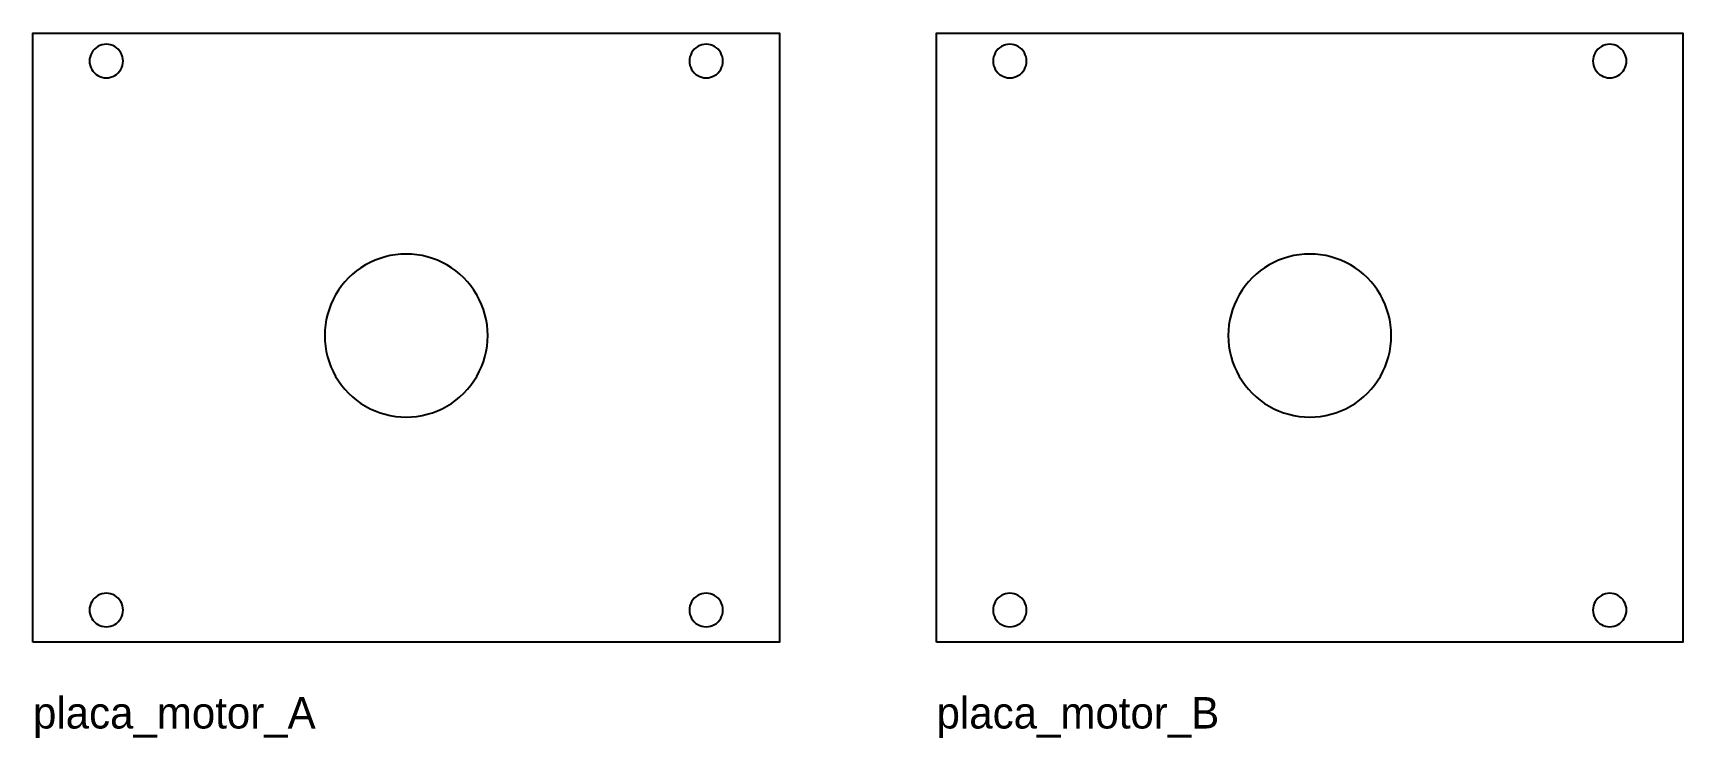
# Model space of a CAD drawing. Header units: millimetres. Extents: x 0 to 2999, y -24 to 432.
# Drawn here: x 1621.6 to 2041.6, y -24.4 to 155 of the extents above; entities that cross this region are included whole.
import ezdxf

# ---------------------------------------------------------------- set-up
doc = ezdxf.new("R2010")
doc.units = ezdxf.units.MM
doc.layers.add('CORTE', color=7, linetype='CONTINUOUS')
doc.layers.add('TEXTO', color=7, linetype='CONTINUOUS')

msp = doc.modelspace()

# ---------------------------------------------------------------- linework, layer by layer
at = {"layer": 'CORTE'}
for points in [[(1621.6, 0), (1621.6, 155), (1811.6, 155), (1811.6, 0), (1621.6, 0)], [(1644.19, 149.48), (1643.95, 149.98), (1643.64, 150.45), (1643.27, 150.87), (1642.85, 151.24), (1642.39, 151.55), (1641.88, 151.79), (1641.36, 151.97), (1640.81, 152.08), (1640.25, 152.12), (1639.69, 152.08), (1639.14, 151.97), (1638.62, 151.79), (1638.12, 151.55), (1637.65, 151.24), (1637.23, 150.87), (1636.86, 150.45), (1636.55, 149.98), (1636.31, 149.48), (1636.13, 148.96), (1636.02, 148.41), (1635.98, 147.85), (1636.02, 147.29), (1636.13, 146.74), (1636.31, 146.22), (1636.55, 145.72), (1636.86, 145.25), (1637.23, 144.83), (1637.65, 144.46), (1638.12, 144.15), (1638.62, 143.91), (1639.14, 143.73), (1639.69, 143.62), (1640.25, 143.58), (1640.81, 143.62), (1641.36, 143.73), (1641.88, 143.91), (1642.39, 144.15), (1642.85, 144.46), (1643.27, 144.83), (1643.64, 145.25), (1643.95, 145.72), (1644.19, 146.22), (1644.37, 146.74), (1644.48, 147.29), (1644.52, 147.85), (1644.48, 148.41), (1644.37, 148.96), (1644.19, 149.48)], [(1797.18, 148.41), (1797.07, 148.96), (1796.89, 149.48), (1796.65, 149.98), (1796.34, 150.45), (1795.97, 150.87), (1795.55, 151.24), (1795.09, 151.55), (1794.58, 151.79), (1794.06, 151.97), (1793.51, 152.08), (1792.95, 152.12), (1792.39, 152.08), (1791.84, 151.97), (1791.32, 151.79), (1790.82, 151.55), (1790.35, 151.24), (1789.93, 150.87), (1789.56, 150.45), (1789.25, 149.98), (1789.01, 149.48), (1788.83, 148.96), (1788.72, 148.41), (1788.68, 147.85), (1788.72, 147.29), (1788.83, 146.74), (1789.01, 146.22), (1789.25, 145.72), (1789.56, 145.25), (1789.93, 144.83), (1790.35, 144.46), (1790.82, 144.15), (1791.32, 143.91), (1791.84, 143.73), (1792.39, 143.62), (1792.95, 143.58), (1793.51, 143.62), (1794.06, 143.73), (1794.58, 143.91), (1795.09, 144.15), (1795.55, 144.46), (1795.97, 144.83), (1796.34, 145.25), (1796.65, 145.72), (1796.89, 146.22), (1797.07, 146.74), (1797.18, 147.29), (1797.22, 147.85), (1797.18, 148.41)], [(1851.6, 0), (1851.6, 155), (2041.6, 155), (2041.6, 0), (1851.6, 0)], [(1874.19, 149.48), (1873.95, 149.98), (1873.64, 150.45), (1873.27, 150.87), (1872.85, 151.24), (1872.39, 151.55), (1871.88, 151.79), (1871.36, 151.97), (1870.81, 152.08), (1870.25, 152.12), (1869.69, 152.08), (1869.14, 151.97), (1868.62, 151.79), (1868.12, 151.55), (1867.65, 151.24), (1867.23, 150.87), (1866.86, 150.45), (1866.55, 149.98), (1866.31, 149.48), (1866.13, 148.96), (1866.02, 148.41), (1865.98, 147.85), (1866.02, 147.29), (1866.13, 146.74), (1866.31, 146.22), (1866.55, 145.72), (1866.86, 145.25), (1867.23, 144.83), (1867.65, 144.46), (1868.12, 144.15), (1868.62, 143.91), (1869.14, 143.73), (1869.69, 143.62), (1870.25, 143.58), (1870.81, 143.62), (1871.36, 143.73), (1871.88, 143.91), (1872.39, 144.15), (1872.85, 144.46), (1873.27, 144.83), (1873.64, 145.25), (1873.95, 145.72), (1874.19, 146.22), (1874.37, 146.74), (1874.48, 147.29), (1874.52, 147.85), (1874.48, 148.41), (1874.37, 148.96), (1874.19, 149.48)], [(2027.18, 148.41), (2027.07, 148.96), (2026.89, 149.48), (2026.65, 149.98), (2026.34, 150.45), (2025.97, 150.87), (2025.55, 151.24), (2025.09, 151.55), (2024.58, 151.79), (2024.06, 151.97), (2023.51, 152.08), (2022.95, 152.12), (2022.39, 152.08), (2021.84, 151.97), (2021.32, 151.79), (2020.82, 151.55), (2020.35, 151.24), (2019.93, 150.87), (2019.56, 150.45), (2019.25, 149.98), (2019.01, 149.48), (2018.83, 148.96), (2018.72, 148.41), (2018.68, 147.85), (2018.72, 147.29), (2018.83, 146.74), (2019.01, 146.22), (2019.25, 145.72), (2019.56, 145.25), (2019.93, 144.83), (2020.35, 144.46), (2020.82, 144.15), (2021.32, 143.91), (2021.84, 143.73), (2022.39, 143.62), (2022.95, 143.58), (2023.51, 143.62), (2024.06, 143.73), (2024.58, 143.91), (2025.09, 144.15), (2025.55, 144.46), (2025.97, 144.83), (2026.34, 145.25), (2026.65, 145.72), (2026.89, 146.22), (2027.07, 146.74), (2027.18, 147.29), (2027.22, 147.85), (2027.18, 148.41)], [(1736.25, 84.67), (1735.77, 85.94), (1735.21, 87.18), (1734.57, 88.38), (1733.85, 89.53), (1733.06, 90.63), (1732.2, 91.68), (1731.27, 92.67), (1730.28, 93.6), (1729.23, 94.46), (1728.13, 95.25), (1726.98, 95.97), (1725.78, 96.61), (1724.54, 97.17), (1723.27, 97.65), (1721.97, 98.04), (1720.65, 98.35), (1719.31, 98.57), (1717.96, 98.71), (1716.6, 98.75), (1715.24, 98.71), (1713.89, 98.57), (1712.55, 98.35), (1711.23, 98.04), (1709.93, 97.65), (1708.66, 97.17), (1707.42, 96.61), (1706.23, 95.97), (1705.07, 95.25), (1703.97, 94.46), (1702.92, 93.6), (1701.93, 92.67), (1701, 91.68), (1700.14, 90.63), (1699.35, 89.53), (1698.63, 88.38), (1697.99, 87.18), (1697.43, 85.94), (1696.95, 84.67), (1696.56, 83.37), (1696.25, 82.05), (1696.03, 80.71), (1695.89, 79.36), (1695.85, 78), (1695.89, 76.64), (1696.03, 75.29), (1696.25, 73.95), (1696.56, 72.63), (1696.95, 71.33), (1697.43, 70.06), (1697.99, 68.82), (1698.63, 67.62), (1699.35, 66.47), (1700.14, 65.37), (1701, 64.32), (1701.93, 63.33), (1702.92, 62.4), (1703.97, 61.54), (1705.07, 60.75), (1706.23, 60.03), (1707.42, 59.39), (1708.66, 58.83), (1709.93, 58.35), (1711.23, 57.96), (1712.55, 57.65), (1713.89, 57.43), (1715.24, 57.29), (1716.6, 57.25), (1717.96, 57.29), (1719.31, 57.43), (1720.65, 57.65), (1721.97, 57.96), (1723.27, 58.35), (1724.54, 58.83), (1725.78, 59.39), (1726.98, 60.03), (1728.13, 60.75), (1729.23, 61.54), (1730.28, 62.4), (1731.27, 63.33), (1732.2, 64.32), (1733.06, 65.37), (1733.85, 66.47), (1734.57, 67.62), (1735.21, 68.82), (1735.77, 70.06), (1736.25, 71.33), (1736.64, 72.63), (1736.95, 73.95), (1737.17, 75.29), (1737.31, 76.64), (1737.35, 78), (1737.31, 79.36), (1737.17, 80.71), (1736.95, 82.05), (1736.64, 83.37), (1736.25, 84.67)], [(1966.25, 84.67), (1965.77, 85.94), (1965.21, 87.18), (1964.57, 88.38), (1963.85, 89.53), (1963.06, 90.63), (1962.2, 91.68), (1961.27, 92.67), (1960.28, 93.6), (1959.23, 94.46), (1958.13, 95.25), (1956.98, 95.97), (1955.78, 96.61), (1954.54, 97.17), (1953.27, 97.65), (1951.97, 98.04), (1950.65, 98.35), (1949.31, 98.57), (1947.96, 98.71), (1946.6, 98.75), (1945.24, 98.71), (1943.89, 98.57), (1942.55, 98.35), (1941.23, 98.04), (1939.93, 97.65), (1938.66, 97.17), (1937.42, 96.61), (1936.23, 95.97), (1935.07, 95.25), (1933.97, 94.46), (1932.92, 93.6), (1931.93, 92.67), (1931, 91.68), (1930.14, 90.63), (1929.35, 89.53), (1928.63, 88.38), (1927.99, 87.18), (1927.43, 85.94), (1926.95, 84.67), (1926.56, 83.37), (1926.25, 82.05), (1926.03, 80.71), (1925.89, 79.36), (1925.85, 78), (1925.89, 76.64), (1926.03, 75.29), (1926.25, 73.95), (1926.56, 72.63), (1926.95, 71.33), (1927.43, 70.06), (1927.99, 68.82), (1928.63, 67.62), (1929.35, 66.47), (1930.14, 65.37), (1931, 64.32), (1931.93, 63.33), (1932.92, 62.4), (1933.97, 61.54), (1935.07, 60.75), (1936.23, 60.03), (1937.42, 59.39), (1938.66, 58.83), (1939.93, 58.35), (1941.23, 57.96), (1942.55, 57.65), (1943.89, 57.43), (1945.24, 57.29), (1946.6, 57.25), (1947.96, 57.29), (1949.31, 57.43), (1950.65, 57.65), (1951.97, 57.96), (1953.27, 58.35), (1954.54, 58.83), (1955.78, 59.39), (1956.98, 60.03), (1958.13, 60.75), (1959.23, 61.54), (1960.28, 62.4), (1961.27, 63.33), (1962.2, 64.32), (1963.06, 65.37), (1963.85, 66.47), (1964.57, 67.62), (1965.21, 68.82), (1965.77, 70.06), (1966.25, 71.33), (1966.64, 72.63), (1966.95, 73.95), (1967.17, 75.29), (1967.31, 76.64), (1967.35, 78), (1967.31, 79.36), (1967.17, 80.71), (1966.95, 82.05), (1966.64, 83.37), (1966.25, 84.67)], [(1643.95, 10.28), (1643.64, 10.75), (1643.27, 11.17), (1642.85, 11.54), (1642.39, 11.85), (1641.88, 12.09), (1641.36, 12.27), (1640.81, 12.38), (1640.25, 12.42), (1639.69, 12.38), (1639.14, 12.27), (1638.62, 12.09), (1638.12, 11.85), (1637.65, 11.54), (1637.23, 11.17), (1636.86, 10.75), (1636.55, 10.28), (1636.31, 9.78), (1636.13, 9.26), (1636.02, 8.71), (1635.98, 8.15), (1636.02, 7.59), (1636.13, 7.04), (1636.31, 6.52), (1636.55, 6.02), (1636.86, 5.55), (1637.23, 5.13), (1637.65, 4.76), (1638.12, 4.45), (1638.62, 4.21), (1639.14, 4.03), (1639.69, 3.92), (1640.25, 3.88), (1640.81, 3.92), (1641.36, 4.03), (1641.88, 4.21), (1642.39, 4.45), (1642.85, 4.76), (1643.27, 5.13), (1643.64, 5.55), (1643.95, 6.02), (1644.19, 6.52), (1644.37, 7.04), (1644.48, 7.59), (1644.52, 8.15), (1644.48, 8.71), (1644.37, 9.26), (1644.19, 9.78), (1643.95, 10.28)], [(1797.07, 9.26), (1796.89, 9.78), (1796.65, 10.28), (1796.34, 10.75), (1795.97, 11.17), (1795.55, 11.54), (1795.09, 11.85), (1794.58, 12.09), (1794.06, 12.27), (1793.51, 12.38), (1792.95, 12.42), (1792.39, 12.38), (1791.84, 12.27), (1791.32, 12.09), (1790.82, 11.85), (1790.35, 11.54), (1789.93, 11.17), (1789.56, 10.75), (1789.25, 10.28), (1789.01, 9.78), (1788.83, 9.26), (1788.72, 8.71), (1788.68, 8.15), (1788.72, 7.59), (1788.83, 7.04), (1789.01, 6.52), (1789.25, 6.02), (1789.56, 5.55), (1789.93, 5.13), (1790.35, 4.76), (1790.82, 4.45), (1791.32, 4.21), (1791.84, 4.03), (1792.39, 3.92), (1792.95, 3.88), (1793.51, 3.92), (1794.06, 4.03), (1794.58, 4.21), (1795.09, 4.45), (1795.55, 4.76), (1795.97, 5.13), (1796.34, 5.55), (1796.65, 6.02), (1796.89, 6.52), (1797.07, 7.04), (1797.18, 7.59), (1797.22, 8.15), (1797.18, 8.71), (1797.07, 9.26)], [(1873.95, 10.28), (1873.64, 10.75), (1873.27, 11.17), (1872.85, 11.54), (1872.39, 11.85), (1871.88, 12.09), (1871.36, 12.27), (1870.81, 12.38), (1870.25, 12.42), (1869.69, 12.38), (1869.14, 12.27), (1868.62, 12.09), (1868.12, 11.85), (1867.65, 11.54), (1867.23, 11.17), (1866.86, 10.75), (1866.55, 10.28), (1866.31, 9.78), (1866.13, 9.26), (1866.02, 8.71), (1865.98, 8.15), (1866.02, 7.59), (1866.13, 7.04), (1866.31, 6.52), (1866.55, 6.02), (1866.86, 5.55), (1867.23, 5.13), (1867.65, 4.76), (1868.12, 4.45), (1868.62, 4.21), (1869.14, 4.03), (1869.69, 3.92), (1870.25, 3.88), (1870.81, 3.92), (1871.36, 4.03), (1871.88, 4.21), (1872.39, 4.45), (1872.85, 4.76), (1873.27, 5.13), (1873.64, 5.55), (1873.95, 6.02), (1874.19, 6.52), (1874.37, 7.04), (1874.48, 7.59), (1874.52, 8.15), (1874.48, 8.71), (1874.37, 9.26), (1874.19, 9.78), (1873.95, 10.28)], [(2027.07, 9.26), (2026.89, 9.78), (2026.65, 10.28), (2026.34, 10.75), (2025.97, 11.17), (2025.55, 11.54), (2025.09, 11.85), (2024.58, 12.09), (2024.06, 12.27), (2023.51, 12.38), (2022.95, 12.42), (2022.39, 12.38), (2021.84, 12.27), (2021.32, 12.09), (2020.82, 11.85), (2020.35, 11.54), (2019.93, 11.17), (2019.56, 10.75), (2019.25, 10.28), (2019.01, 9.78), (2018.83, 9.26), (2018.72, 8.71), (2018.68, 8.15), (2018.72, 7.59), (2018.83, 7.04), (2019.01, 6.52), (2019.25, 6.02), (2019.56, 5.55), (2019.93, 5.13), (2020.35, 4.76), (2020.82, 4.45), (2021.32, 4.21), (2021.84, 4.03), (2022.39, 3.92), (2022.95, 3.88), (2023.51, 3.92), (2024.06, 4.03), (2024.58, 4.21), (2025.09, 4.45), (2025.55, 4.76), (2025.97, 5.13), (2026.34, 5.55), (2026.65, 6.02), (2026.89, 6.52), (2027.07, 7.04), (2027.18, 7.59), (2027.22, 8.15), (2027.18, 8.71), (2027.07, 9.26)]]:
    msp.add_lwpolyline(points, close=True, dxfattribs=at)

# ---------------------------------------------------------------- texts
at = {"layer": 'TEXTO'}
for s, p in [('placa_motor_A', (1621.6, -22)), ('placa_motor_B', (1851.6, -22))]:
    msp.add_text(s, height=8, dxfattribs=at).set_placement(p)

doc.saveas('drawing.dxf')
